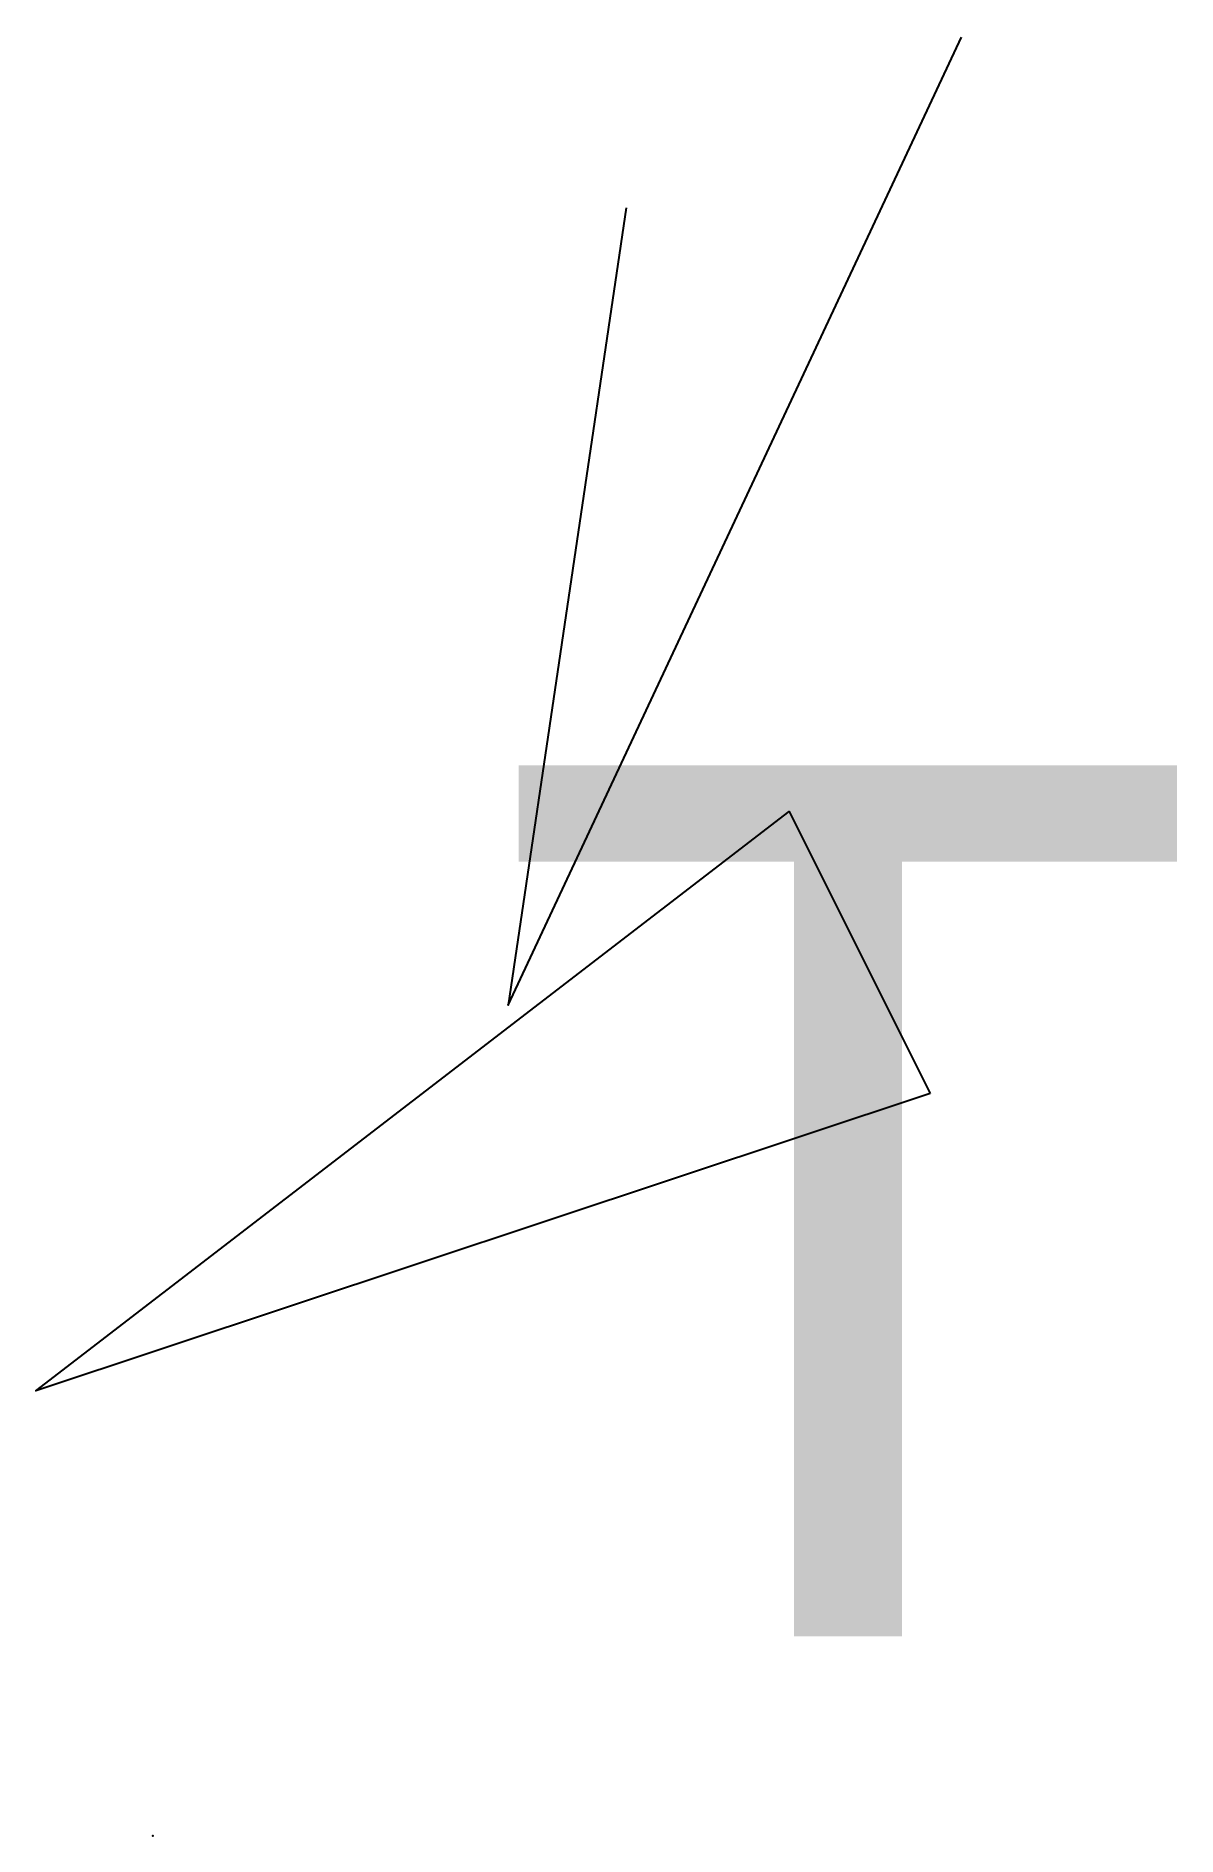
# Model space of a CAD drawing. Header units: millimetres. Extents: x -2.15 to 2.77, y -4.87 to 2.88.
import ezdxf

# ---------------------------------------------------------------- set-up
doc = ezdxf.new("R2010")
doc.units = ezdxf.units.MM

# ---------------------------------------------------------------- blocks, each defined once
blk = doc.blocks.new('B0', base_point=(-1.8352, -0.2024, -0.5862))
at = {"layer": 'A'}
blk.add_point((-0.9751, -0.573, 0.508), dxfattribs=at)
blk.add_text('T', height=2.5).set_placement((0, 0))

msp = doc.modelspace()

# ---------------------------------------------------------------- linework, layer by layer
at = {"extrusion": (-0.939064, 0.659667, 0.344598)}
msp.add_lwpolyline([(-1.9812, -3.1556), (1.1199, 2.2589), (-3.4127, -0.5169, -1.479644)], format="xyb", dxfattribs=at)
msp.add_3dface([(1.7053, -1.6701, -1.0007), (-2.1455, -2.9501, 4.0389), (1.0985, -0.4562, 1.1994)])

# ---------------------------------------------------------------- block references
at = {"layer": 'cañería', "xscale": 1.5, "yscale": 1.5, "zscale": 1.5}
msp.add_blockref('B0', (-2.9321, -4.31, 4.5423), dxfattribs=at)

doc.saveas('drawing.dxf')
